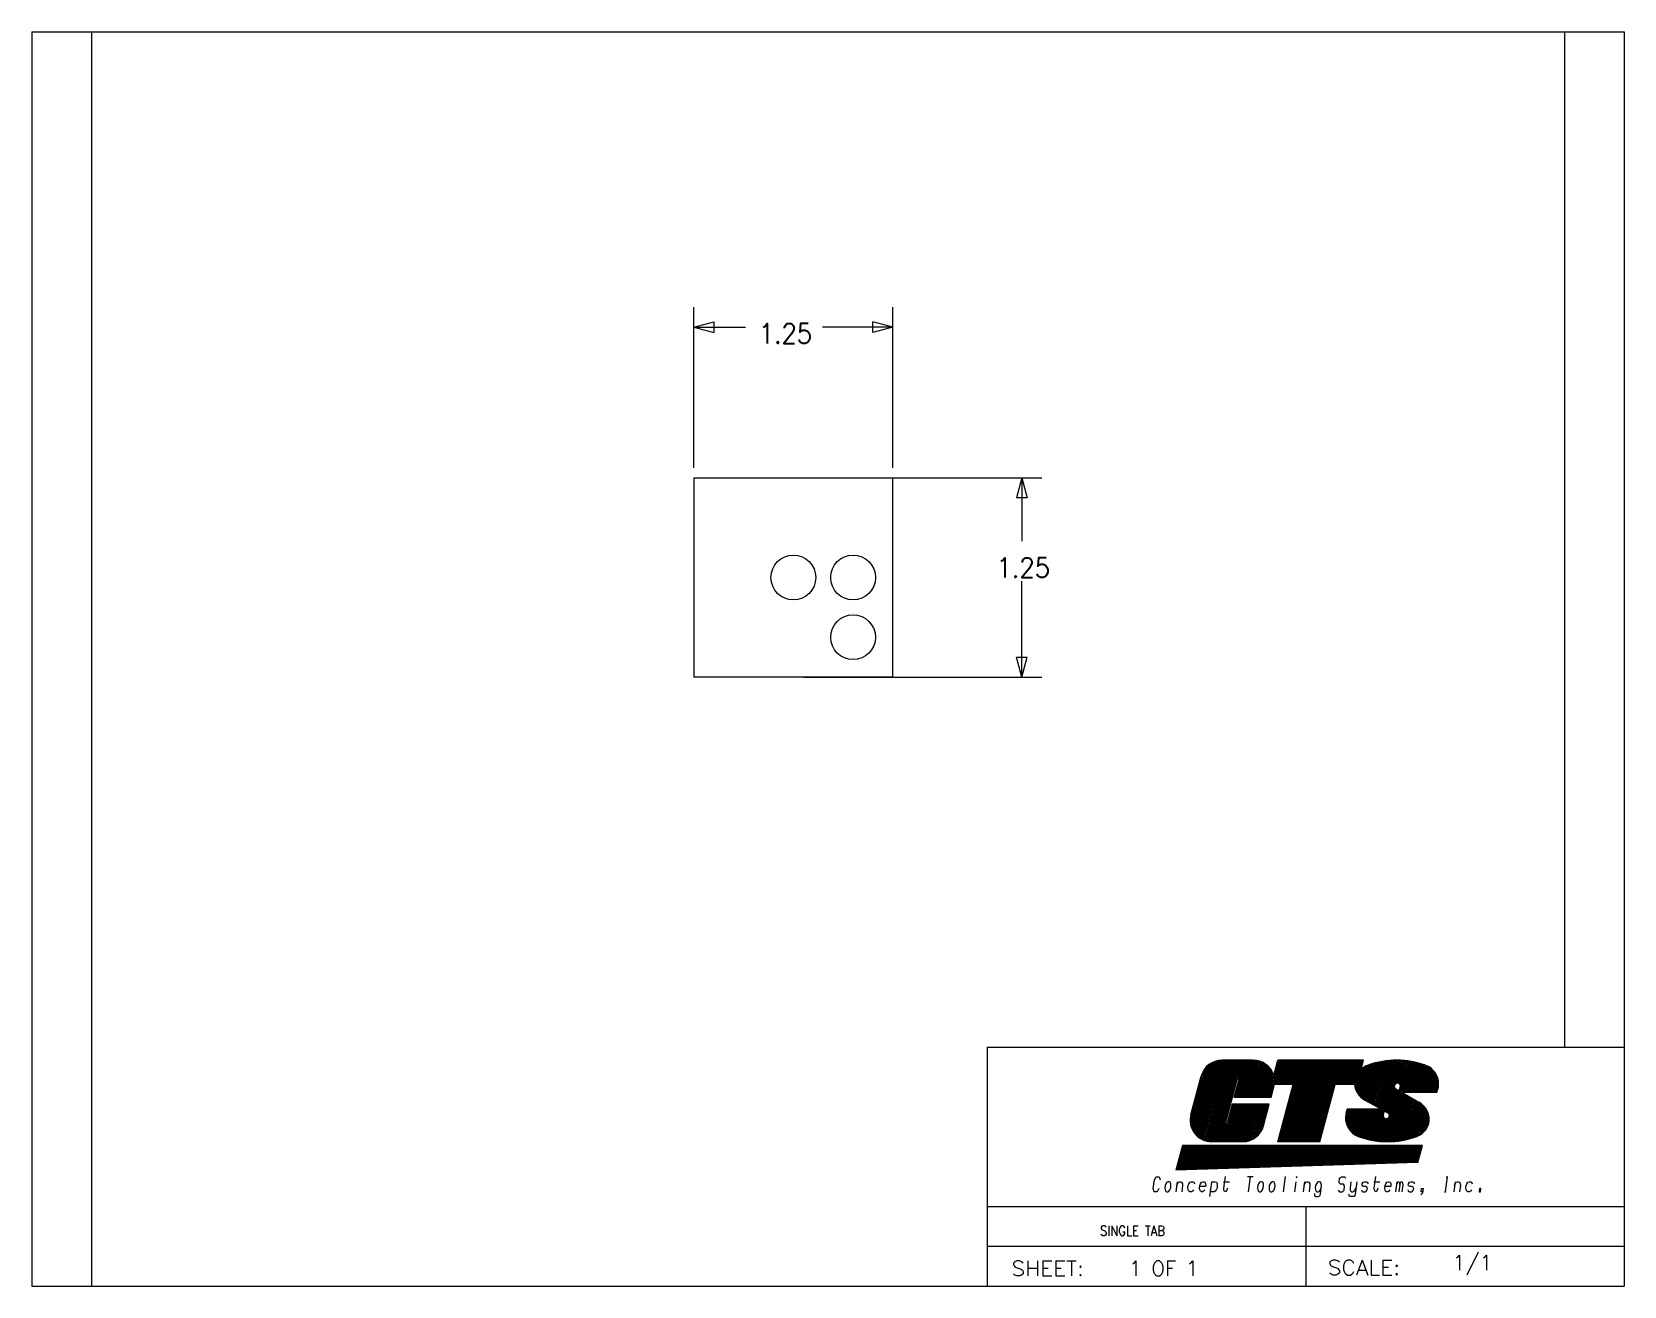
# Model space of a CAD drawing. Header units: inches. Extents: x 0.5 to 10.5, y 0.25 to 8.12.
import ezdxf

# ---------------------------------------------------------------- set-up
doc = ezdxf.new("R2010")
doc.units = ezdxf.units.IN
doc.header["$MEASUREMENT"] = 0
doc.layers.add('1', color=7, linetype='Continuous')
doc.styles.add('blockfont', font='simplex.shx')
doc.styles.add('kanji', font='simplex.shx', dxfattribs={"bigfont": 'bigfont'})
doc.dimstyles.get("Standard").update_dxf_attribs({"dimtxt": 0.18, "dimasz": 0.18, "dimexe": 0.18, "dimexo": 0.0625, "dimgap": 0.09, "dimtad": 0, "dimtih": 1, "dimtoh": 1, "dimdec": 4, "dimzin": 0, "dimdsep": 46, "dimtxsty": 'Standard', "dimcen": 0.09, "dimadec": 0, "dimazin": 0, "dimtfac": 1, "dimtdec": 4, "dimtofl": 0, "dimtmove": 0, "dimatfit": 3, "dimfxl": 0, "dimtolj": 1, "dimtzin": 0, "dimarcsym": 0})

# ---------------------------------------------------------------- blocks, each defined once
blk = doc.blocks.new('_D0')
at = {"layer": '1', "color": 7}
for p, q in [((5.3461, 5.3242), (6.8428, 5.3242)), ((6.7178, 5.3242), (6.6843, 5.1992)), ((6.7178, 5.3242), (6.7178, 4.9266)), ((6.7178, 5.3242), (6.7512, 5.1992)), ((6.7512, 5.1992), (6.6843, 5.1992)), ((6.7178, 4.0742), (6.7178, 4.6766)), ((6.7178, 4.0742), (6.6843, 4.1992)), ((6.6843, 4.1992), (6.7512, 4.1992)), ((6.7178, 4.0742), (6.7512, 4.1992)), ((5.3451, 4.0742), (6.8428, 4.0742))]:
    blk.add_line(p, q, dxfattribs=at)
at = {"layer": '1', "color": 7, "insert": (6.5585, 4.6987), "char_height": 0.125, "attachment_point": 7, "line_spacing_factor": 0.903614, "style": 'blockfont'}
blk.add_mtext('\\W00.896;\\fsimplex.shx;1.25', dxfattribs=at)
blk = doc.blocks.new('_D1')
at = {"layer": '1', "color": 7}
for p, q in [((4.6576, 5.3867), (4.6576, 6.3966)), ((4.6576, 6.2716), (4.7826, 6.3051)), ((4.7826, 6.3051), (4.7826, 6.2381)), ((5.9076, 6.2716), (5.7826, 6.3051)), ((5.7826, 6.2381), (5.7826, 6.3051)), ((5.9076, 5.3867), (5.9076, 6.3966)), ((4.6576, 6.2716), (4.9814, 6.2716)), ((4.6576, 6.2716), (4.7826, 6.2381)), ((5.9076, 6.2716), (5.4655, 6.2716)), ((5.9076, 6.2716), (5.7826, 6.2381))]:
    blk.add_line(p, q, dxfattribs=at)
at = {"layer": '1', "color": 7, "insert": (5.0642, 6.1687), "char_height": 0.125, "attachment_point": 7, "line_spacing_factor": 0.903614, "style": 'blockfont'}
blk.add_mtext('\\W00.896;\\fsimplex.shx;1.25', dxfattribs=at)

msp = doc.modelspace()

# ---------------------------------------------------------------- linework, layer by layer
at = {"layer": '1', "color": 7}
for p, q in [((0.5, 8.125), (10.5, 8.125)), ((0.5, 8.125), (0.5, 0.25)), ((0.875, 8.125), (0.875, 0.25)), ((10.125, 8.125), (10.125, 1.75)), ((10.5, 8.125), (10.5, 0.25)), ((6.5, 1.75), (10.5, 1.75)), ((6.5, 1.75), (6.5, 0.25)), ((8.1699, 1.6688), (7.974, 1.6688)), ((8.1699, 1.6638), (7.974, 1.6638)), ((8.1699, 1.6588), (7.974, 1.6588)), ((8.2973, 1.5262), (8.3328, 1.6588)), ((8.2993, 1.5724), (8.3251, 1.6688)), ((8.2995, 1.554), (8.329, 1.6638)), ((8.8629, 1.6688), (8.3251, 1.6688)), ((8.8564, 1.6638), (8.329, 1.6638)), ((8.8498, 1.6588), (8.3328, 1.6588)), ((8.8203, 1.5485), (8.8498, 1.6588)), ((8.8376, 1.594), (8.8564, 1.6638)), ((8.8477, 1.6121), (8.8629, 1.6688)), ((7.7787, 1.3266), (7.8436, 1.5688)), ((7.7836, 1.3253), (7.8485, 1.5675)), ((7.7884, 1.324), (7.8533, 1.5662)), ((8.0604, 1.5536), (7.987, 1.2798)), ((8.0652, 1.5523), (7.9918, 1.2785)), ((8.07, 1.551), (7.9967, 1.2772)), ((8.0799, 1.5483), (8.0492, 1.434)), ((8.0847, 1.547), (8.0558, 1.439)), ((8.0895, 1.5457), (8.0623, 1.444)), ((8.2752, 1.444), (8.2907, 1.5015)), ((8.2791, 1.439), (8.2955, 1.5002)), ((8.2945, 1.5709), (8.2995, 1.554)), ((8.4345, 1.5262), (8.2973, 1.5262)), ((8.2988, 1.5168), (8.2994, 1.5212)), ((8.4279, 1.5212), (8.2994, 1.5212)), ((8.4214, 1.5162), (8.3038, 1.5162)), ((8.3251, 1.1567), (8.4214, 1.5162)), ((8.3316, 1.1617), (8.4279, 1.5212)), ((8.3381, 1.1667), (8.4345, 1.5262)), ((8.5808, 1.1667), (8.6771, 1.5262)), ((8.5846, 1.1617), (8.6809, 1.5212)), ((8.5884, 1.1567), (8.6848, 1.5162)), ((8.8143, 1.5262), (8.6771, 1.5262)), ((8.8111, 1.5212), (8.6809, 1.5212)), ((8.8066, 1.5162), (8.6848, 1.5162)), ((8.8116, 1.5167), (8.8111, 1.5212)), ((8.8143, 1.5262), (8.816, 1.5326)), ((8.816, 1.5326), (8.8203, 1.5485)), ((9.3167, 1.4752), (9.324, 1.5027)), ((9.3205, 1.4702), (9.329, 1.5018)), ((9.3243, 1.4652), (9.3339, 1.5008)), ((9.329, 1.5021), (9.329, 1.5018)), ((9.3339, 1.5014), (9.3339, 1.5008)), ((8.2829, 1.434), (8.0492, 1.434)), ((8.2791, 1.439), (8.0558, 1.439)), ((8.2752, 1.444), (8.0623, 1.444)), ((8.2829, 1.434), (8.3003, 1.4989)), ((8.8717, 1.4174), (8.9754, 1.3602)), ((8.8741, 1.4218), (8.9948, 1.3552)), ((8.8765, 1.4262), (9.0209, 1.3466)), ((9.0609, 1.4791), (9.2058, 1.397)), ((9.0633, 1.4834), (9.0894, 1.4687)), ((9.0658, 1.4878), (9.0875, 1.4755)), ((9.0866, 1.4702), (9.2083, 1.4013)), ((9.0875, 1.4755), (9.0939, 1.4995)), ((9.0913, 1.4702), (9.0988, 1.4983)), ((9.3205, 1.4702), (9.0913, 1.4702)), ((9.0978, 1.4752), (9.1036, 1.497)), ((9.3167, 1.4752), (9.0978, 1.4752)), ((9.3243, 1.4652), (9.1055, 1.4652)), ((9.1055, 1.4652), (9.2107, 1.4057)), ((8.0378, 1.3915), (8.0065, 1.2745)), ((8.0417, 1.3865), (8.0113, 1.2732)), ((8.0455, 1.3815), (8.0162, 1.2719)), ((8.2715, 1.3915), (8.0378, 1.3915)), ((8.265, 1.3865), (8.0417, 1.3865)), ((8.2585, 1.3815), (8.0455, 1.3815)), ((8.2258, 1.2593), (8.2585, 1.3815)), ((8.2306, 1.258), (8.265, 1.3865)), ((8.2354, 1.2567), (8.2715, 1.3915)), ((8.7541, 1.3402), (8.7595, 1.3602)), ((8.7589, 1.3389), (8.7633, 1.3552)), ((8.9754, 1.3602), (8.7595, 1.3602)), ((8.9907, 1.3552), (8.7633, 1.3552)), ((8.7638, 1.3376), (8.7672, 1.3502)), ((8.9842, 1.3502), (8.7672, 1.3502)), ((8.9784, 1.3285), (8.9842, 1.3502)), ((8.9832, 1.3272), (8.9907, 1.3552)), ((8.9881, 1.3259), (8.9944, 1.3497)), ((8.9925, 1.3565), (9.0184, 1.3422)), ((8.9944, 1.3497), (9.016, 1.3378)), ((9.2675, 1.2693), (9.2676, 1.2696)), ((9.2676, 1.2698), (9.2676, 1.2696)), ((9.2722, 1.2677), (9.2724, 1.2683)), ((9.2725, 1.2688), (9.2724, 1.2683)), ((7.727, 1.1337), (7.6852, 0.9775)), ((7.7309, 1.1287), (7.6918, 0.9827)), ((7.7347, 1.1237), (7.6983, 0.9879)), ((9.2337, 1.1337), (7.727, 1.1337)), ((9.2272, 1.1287), (7.7309, 1.1287)), ((9.2206, 1.1237), (7.7347, 1.1237)), ((8.105, 1.1667), (7.9091, 1.1667)), ((8.105, 1.1617), (7.9091, 1.1617)), ((8.105, 1.1567), (7.9091, 1.1567)), ((8.5884, 1.1567), (8.3251, 1.1567)), ((8.5846, 1.1617), (8.3316, 1.1617)), ((8.5808, 1.1667), (8.3381, 1.1667)), ((9.1971, 1.0359), (9.2206, 1.1237)), ((9.201, 1.031), (9.2272, 1.1287)), ((9.2049, 1.0262), (9.2337, 1.1337)), ((9.2049, 1.0262), (7.6852, 0.9775)), ((9.201, 1.031), (7.6918, 0.9827)), ((9.1971, 1.0359), (7.6983, 0.9879)), ((7.542, 0.8621), (7.5495, 0.9179)), ((7.5495, 0.9179), (7.561, 0.9369)), ((7.561, 0.9369), (7.5799, 0.9369)), ((7.5799, 0.9369), (7.5864, 0.9179)), ((7.6282, 0.9019), (7.6217, 0.893)), ((7.6357, 0.9049), (7.6282, 0.9019)), ((7.6417, 0.9049), (7.6357, 0.9049)), ((7.6481, 0.9019), (7.6417, 0.9049)), ((7.6526, 0.893), (7.6481, 0.9019)), ((7.6929, 0.9049), (7.6849, 0.8431)), ((7.6944, 0.893), (7.7009, 0.9019)), ((7.7009, 0.9019), (7.7084, 0.9049)), ((7.7084, 0.9049), (7.7144, 0.9049)), ((7.7144, 0.9049), (7.7209, 0.9019)), ((7.7209, 0.9019), (7.7253, 0.893)), ((7.7671, 0.893), (7.7736, 0.9019)), ((7.7736, 0.9019), (7.7811, 0.9049)), ((7.7811, 0.9049), (7.7906, 0.9049)), ((7.7906, 0.9049), (7.7971, 0.9019)), ((7.7971, 0.9019), (7.8015, 0.893)), ((7.8398, 0.893), (7.8463, 0.9019)), ((7.8463, 0.9019), (7.8538, 0.9049)), ((7.8538, 0.9049), (7.8598, 0.9049)), ((7.8598, 0.9049), (7.8663, 0.9019)), ((7.8663, 0.9019), (7.8708, 0.893)), ((7.8986, 0.8132), (7.911, 0.9049)), ((7.911, 0.9049), (7.9325, 0.9049)), ((7.9325, 0.9049), (7.939, 0.9019)), ((7.939, 0.9019), (7.9435, 0.893)), ((7.9838, 0.9049), (8.0207, 0.9049)), ((7.9857, 0.866), (7.9957, 0.9379)), ((8.1706, 0.9369), (8.1337, 0.9369)), ((8.1521, 0.9369), (8.1396, 0.8431)), ((8.2099, 0.9019), (8.2034, 0.893)), ((8.2173, 0.9049), (8.2099, 0.9019)), ((8.2233, 0.9049), (8.2173, 0.9049)), ((8.2298, 0.9019), (8.2233, 0.9049)), ((8.2343, 0.893), (8.2298, 0.9019)), ((8.2826, 0.9019), (8.2761, 0.893)), ((8.29, 0.9049), (8.2826, 0.9019)), ((8.296, 0.9049), (8.29, 0.9049)), ((8.3025, 0.9019), (8.296, 0.9049)), ((8.307, 0.893), (8.3025, 0.9019)), ((8.3702, 0.9379), (8.3578, 0.8431)), ((8.4389, 0.9049), (8.4305, 0.8431)), ((8.4429, 0.9379), (8.4414, 0.9349)), ((8.4414, 0.9349), (8.4419, 0.9309)), ((8.4419, 0.9309), (8.4434, 0.9349)), ((8.4434, 0.9349), (8.4429, 0.9379)), ((8.4927, 0.9049), (8.4847, 0.8431)), ((8.4942, 0.893), (8.5007, 0.9019)), ((8.5007, 0.9019), (8.5082, 0.9049)), ((8.5082, 0.9049), (8.5141, 0.9049)), ((8.5141, 0.9049), (8.5206, 0.9019)), ((8.5206, 0.9019), (8.5251, 0.893)), ((8.5734, 0.9019), (8.5669, 0.893)), ((8.5809, 0.9049), (8.5734, 0.9019)), ((8.5868, 0.9049), (8.5809, 0.9049)), ((8.5933, 0.9019), (8.5868, 0.9049)), ((8.5978, 0.893), (8.5933, 0.9019)), ((8.7098, 0.899), (8.7133, 0.9279)), ((8.7133, 0.9279), (8.7243, 0.9369)), ((8.7243, 0.9369), (8.7432, 0.9369)), ((8.7432, 0.9369), (8.7512, 0.9279)), ((8.7835, 0.9049), (8.7785, 0.868)), ((8.8204, 0.9049), (8.8099, 0.8271)), ((8.8547, 0.893), (8.8612, 0.9019)), ((8.8612, 0.9019), (8.8687, 0.9049)), ((8.8687, 0.9049), (8.8807, 0.9049)), ((8.8807, 0.9049), (8.8871, 0.9019)), ((8.8871, 0.9019), (8.8916, 0.893)), ((8.9289, 0.9049), (8.9658, 0.9049)), ((8.9309, 0.866), (8.9409, 0.9379)), ((9.0031, 0.893), (9.0096, 0.9019)), ((9.0096, 0.9019), (9.0171, 0.9049)), ((9.0171, 0.9049), (9.0231, 0.9049)), ((9.0231, 0.9049), (9.0296, 0.9019)), ((9.0296, 0.9019), (9.0341, 0.893)), ((9.0664, 0.8431), (9.0743, 0.9049)), ((9.0748, 0.897), (9.0808, 0.9039)), ((9.0808, 0.9039), (9.0858, 0.9039)), ((9.0858, 0.9039), (9.0898, 0.897)), ((9.0933, 0.897), (9.0993, 0.9039)), ((9.0993, 0.9039), (9.1053, 0.9039)), ((9.1053, 0.9039), (9.1088, 0.897)), ((9.1456, 0.893), (9.152, 0.9019)), ((9.152, 0.9019), (9.1595, 0.9049)), ((9.1595, 0.9049), (9.1715, 0.9049)), ((9.1715, 0.9049), (9.178, 0.9019)), ((9.178, 0.9019), (9.1825, 0.893)), ((9.3876, 0.9369), (9.3756, 0.8431)), ((9.3831, 0.9369), (9.3926, 0.9369)), ((9.4379, 0.9049), (9.4299, 0.8431)), ((9.4394, 0.893), (9.4459, 0.9019)), ((9.4459, 0.9019), (9.4533, 0.9049)), ((9.4533, 0.9049), (9.4593, 0.9049)), ((9.4593, 0.9049), (9.4658, 0.9019)), ((9.4658, 0.9019), (9.4703, 0.893)), ((9.5121, 0.893), (9.5186, 0.9019)), ((9.5186, 0.9019), (9.526, 0.9049)), ((9.526, 0.9049), (9.5355, 0.9049)), ((9.5355, 0.9049), (9.542, 0.9019)), ((9.542, 0.9019), (9.5465, 0.893)), ((7.5485, 0.8431), (7.542, 0.8621)), ((7.567, 0.8431), (7.5485, 0.8431)), ((7.5784, 0.8621), (7.567, 0.8431)), ((7.6172, 0.881), (7.6152, 0.868)), ((7.6152, 0.868), (7.6167, 0.8551)), ((7.6167, 0.8551), (7.6207, 0.8461)), ((7.6217, 0.893), (7.6172, 0.881)), ((7.6207, 0.8461), (7.6272, 0.8431)), ((7.6272, 0.8431), (7.6337, 0.8431)), ((7.6337, 0.8431), (7.6407, 0.8461)), ((7.6407, 0.8461), (7.6476, 0.8551)), ((7.6476, 0.8551), (7.6521, 0.868)), ((7.6521, 0.868), (7.6541, 0.881)), ((7.6541, 0.881), (7.6526, 0.893)), ((7.6899, 0.881), (7.6944, 0.893)), ((7.7268, 0.881), (7.7214, 0.8431)), ((7.7253, 0.893), (7.7268, 0.881)), ((7.7606, 0.868), (7.7626, 0.881)), ((7.7621, 0.8551), (7.7606, 0.868)), ((7.7661, 0.8461), (7.7621, 0.8551)), ((7.7626, 0.881), (7.7671, 0.893)), ((7.7726, 0.8431), (7.7661, 0.8461)), ((7.7826, 0.8431), (7.7726, 0.8431)), ((7.7896, 0.8461), (7.7826, 0.8431)), ((7.7961, 0.8551), (7.7896, 0.8461)), ((7.8334, 0.868), (7.8353, 0.881)), ((7.8349, 0.8551), (7.8334, 0.868)), ((7.8713, 0.875), (7.8344, 0.875)), ((7.8388, 0.8461), (7.8349, 0.8551)), ((7.8353, 0.881), (7.8398, 0.893)), ((7.8453, 0.8431), (7.8388, 0.8461)), ((7.8518, 0.8431), (7.8453, 0.8431)), ((7.8588, 0.8461), (7.8518, 0.8431)), ((7.8658, 0.8551), (7.8588, 0.8461)), ((7.8708, 0.893), (7.8723, 0.881)), ((7.8723, 0.881), (7.8713, 0.875)), ((7.9245, 0.8431), (7.9031, 0.8431)), ((7.9315, 0.8461), (7.9245, 0.8431)), ((7.9385, 0.8551), (7.9315, 0.8461)), ((7.943, 0.868), (7.9385, 0.8551)), ((7.945, 0.881), (7.943, 0.868)), ((7.9435, 0.893), (7.945, 0.881)), ((7.9862, 0.8521), (7.9857, 0.866)), ((7.9907, 0.8441), (7.9862, 0.8521)), ((7.9977, 0.8441), (7.9907, 0.8441)), ((8.0042, 0.8521), (7.9977, 0.8441)), ((8.0087, 0.866), (8.0042, 0.8521)), ((8.1989, 0.881), (8.1969, 0.868)), ((8.1969, 0.868), (8.1984, 0.8551)), ((8.1984, 0.8551), (8.2024, 0.8461)), ((8.2034, 0.893), (8.1989, 0.881)), ((8.2024, 0.8461), (8.2089, 0.8431)), ((8.2089, 0.8431), (8.2153, 0.8431)), ((8.2153, 0.8431), (8.2223, 0.8461)), ((8.2223, 0.8461), (8.2293, 0.8551)), ((8.2293, 0.8551), (8.2338, 0.868)), ((8.2338, 0.868), (8.2358, 0.881)), ((8.2358, 0.881), (8.2343, 0.893)), ((8.2716, 0.881), (8.2696, 0.868)), ((8.2696, 0.868), (8.2711, 0.8551)), ((8.2711, 0.8551), (8.2751, 0.8461)), ((8.2761, 0.893), (8.2716, 0.881)), ((8.2751, 0.8461), (8.2816, 0.8431)), ((8.2816, 0.8431), (8.288, 0.8431)), ((8.288, 0.8431), (8.295, 0.8461)), ((8.295, 0.8461), (8.302, 0.8551)), ((8.302, 0.8551), (8.3065, 0.868)), ((8.3065, 0.868), (8.3085, 0.881)), ((8.3085, 0.881), (8.307, 0.893)), ((8.4897, 0.881), (8.4942, 0.893)), ((8.5266, 0.881), (8.5211, 0.8431)), ((8.5251, 0.893), (8.5266, 0.881)), ((8.5559, 0.8321), (8.5554, 0.8222)), ((8.5554, 0.8222), (8.5584, 0.8142)), ((8.5584, 0.8142), (8.5614, 0.8132)), ((8.5624, 0.881), (8.5604, 0.868)), ((8.5604, 0.868), (8.5619, 0.8551)), ((8.5614, 0.8132), (8.5814, 0.8132)), ((8.5619, 0.8551), (8.5659, 0.8461)), ((8.5669, 0.893), (8.5624, 0.881)), ((8.5659, 0.8461), (8.5724, 0.8431)), ((8.5724, 0.8431), (8.5789, 0.8431)), ((8.5789, 0.8431), (8.5858, 0.8461)), ((8.5814, 0.8132), (8.5853, 0.8142)), ((8.5853, 0.8142), (8.5903, 0.8222)), ((8.5858, 0.8461), (8.5928, 0.8551)), ((8.5903, 0.8222), (8.5923, 0.8291)), ((8.5923, 0.8291), (8.5993, 0.881)), ((8.5928, 0.8551), (8.5973, 0.868)), ((8.5993, 0.881), (8.5978, 0.893)), ((8.7033, 0.8521), (8.7113, 0.8431)), ((8.7183, 0.89), (8.7098, 0.899)), ((8.7113, 0.8431), (8.7308, 0.8431)), ((8.7367, 0.89), (8.7183, 0.89)), ((8.7308, 0.8431), (8.7412, 0.8531)), ((8.7447, 0.88), (8.7367, 0.89)), ((8.7412, 0.8531), (8.7447, 0.88)), ((8.773, 0.8192), (8.773, 0.8271)), ((8.775, 0.8132), (8.773, 0.8192)), ((8.777, 0.8132), (8.775, 0.8132)), ((8.802, 0.8132), (8.777, 0.8132)), ((8.7785, 0.868), (8.78, 0.8551)), ((8.78, 0.8551), (8.784, 0.8461)), ((8.784, 0.8461), (8.7905, 0.8431)), ((8.7905, 0.8431), (8.797, 0.8431)), ((8.797, 0.8431), (8.804, 0.8461)), ((8.8045, 0.8132), (8.802, 0.8132)), ((8.804, 0.8461), (8.8109, 0.8551)), ((8.808, 0.8192), (8.8045, 0.8132)), ((8.8099, 0.8271), (8.808, 0.8192)), ((8.8109, 0.8551), (8.8154, 0.868)), ((8.8497, 0.8551), (8.8537, 0.8461)), ((8.8537, 0.885), (8.8547, 0.893)), ((8.8582, 0.877), (8.8537, 0.885)), ((8.8537, 0.8461), (8.8602, 0.8431)), ((8.8647, 0.875), (8.8582, 0.877)), ((8.8602, 0.8431), (8.8727, 0.8431)), ((8.8767, 0.875), (8.8647, 0.875)), ((8.8727, 0.8431), (8.8797, 0.8461)), ((8.8832, 0.871), (8.8767, 0.875)), ((8.8797, 0.8461), (8.8866, 0.8551)), ((8.8876, 0.8631), (8.8832, 0.871)), ((8.8866, 0.8551), (8.8876, 0.8631)), ((8.9314, 0.8521), (8.9309, 0.866)), ((8.9359, 0.8441), (8.9314, 0.8521)), ((8.9429, 0.8441), (8.9359, 0.8441)), ((8.9494, 0.8521), (8.9429, 0.8441)), ((8.9539, 0.866), (8.9494, 0.8521)), ((8.9967, 0.868), (8.9986, 0.881)), ((8.9981, 0.8551), (8.9967, 0.868)), ((9.0346, 0.875), (8.9976, 0.875)), ((9.0021, 0.8461), (8.9981, 0.8551)), ((8.9986, 0.881), (9.0031, 0.893)), ((9.0086, 0.8431), (9.0021, 0.8461)), ((9.0151, 0.8431), (9.0086, 0.8431)), ((9.0221, 0.8461), (9.0151, 0.8431)), ((9.0291, 0.8551), (9.0221, 0.8461)), ((9.0341, 0.893), (9.0355, 0.881)), ((9.0355, 0.881), (9.0346, 0.875)), ((9.0719, 0.886), (9.0748, 0.897)), ((9.0908, 0.886), (9.0848, 0.8431)), ((9.0898, 0.897), (9.0908, 0.886)), ((9.0908, 0.886), (9.0933, 0.897)), ((9.1093, 0.886), (9.1033, 0.8431)), ((9.1088, 0.897), (9.1093, 0.886)), ((9.1406, 0.8551), (9.1446, 0.8461)), ((9.1446, 0.885), (9.1456, 0.893)), ((9.149, 0.877), (9.1446, 0.885)), ((9.1446, 0.8461), (9.151, 0.8431)), ((9.1555, 0.875), (9.149, 0.877)), ((9.151, 0.8431), (9.1635, 0.8431)), ((9.1675, 0.875), (9.1555, 0.875)), ((9.1635, 0.8431), (9.1705, 0.8461)), ((9.174, 0.871), (9.1675, 0.875)), ((9.1705, 0.8461), (9.1775, 0.8551)), ((9.1785, 0.8631), (9.174, 0.871)), ((9.1775, 0.8551), (9.1785, 0.8631)), ((9.2332, 0.8341), (9.2227, 0.8242)), ((9.2252, 0.8431), (9.2277, 0.8621)), ((9.2347, 0.8431), (9.2252, 0.8431)), ((9.2277, 0.8621), (9.2372, 0.8621)), ((9.2372, 0.8621), (9.2332, 0.8341)), ((9.3707, 0.8431), (9.3801, 0.8431)), ((9.4349, 0.881), (9.4394, 0.893)), ((9.4718, 0.881), (9.4663, 0.8431)), ((9.4703, 0.893), (9.4718, 0.881)), ((9.5056, 0.868), (9.5076, 0.881)), ((9.5071, 0.8551), (9.5056, 0.868)), ((9.5111, 0.8461), (9.5071, 0.8551)), ((9.5076, 0.881), (9.5121, 0.893)), ((9.5176, 0.8431), (9.5111, 0.8461)), ((9.5275, 0.8431), (9.5176, 0.8431)), ((9.5345, 0.8461), (9.5275, 0.8431)), ((9.541, 0.8551), (9.5345, 0.8461)), ((9.5913, 0.8621), (9.5888, 0.8431)), ((9.5888, 0.8431), (9.5982, 0.8431)), ((9.6007, 0.8621), (9.5913, 0.8621)), ((9.5982, 0.8431), (9.6007, 0.8621)), ((6.5, 0.75), (10.5, 0.75)), ((8.5, 0.75), (8.5, 0.25)), ((6.5, 0.5), (10.5, 0.5)), ((0.5, 0.25), (10.5, 0.25))]:
    msp.add_line(p, q, dxfattribs=at)
at = {"layer": '1', "color": 252}
for p, q in [((4.6576, 5.3242), (5.9076, 5.3242)), ((4.6576, 5.3242), (4.6576, 4.0742)), ((5.9076, 4.0742), (5.9076, 5.3242)), ((5.9076, 4.0742), (4.6576, 4.0742))]:
    msp.add_line(p, q, dxfattribs=at)
at = {"layer": '1', "color": 98}
for p, q in [((7.7845, 1.2816), (7.8711, 1.6048)), ((7.7873, 1.2638), (7.8824, 1.6189)), ((7.7911, 1.2503), (7.8925, 1.6286)), ((7.7957, 1.2392), (7.902, 1.636)), ((7.8006, 1.2296), (7.911, 1.6418)), ((7.8058, 1.2212), (7.9198, 1.6465)), ((7.8114, 1.2138), (7.9283, 1.6502)), ((7.8171, 1.2071), (7.9366, 1.6531)), ((7.823, 1.2011), (7.9447, 1.6553)), ((7.829, 1.1957), (7.9526, 1.657)), ((7.8352, 1.1909), (7.9606, 1.6588)), ((7.8415, 1.1865), (7.9681, 1.6587)), ((7.848, 1.1826), (7.9756, 1.6588)), ((7.8546, 1.1792), (7.9831, 1.6588)), ((7.8613, 1.1762), (7.9906, 1.6588)), ((7.8681, 1.1736), (7.9981, 1.6588)), ((7.875, 1.1714), (8.0056, 1.6588)), ((7.882, 1.1696), (8.0131, 1.6588)), ((7.8892, 1.1683), (8.0206, 1.6588)), ((7.8964, 1.1673), (8.0281, 1.6588)), ((7.9037, 1.1667), (8.0356, 1.6588)), ((7.9112, 1.1667), (8.0431, 1.6588)), ((7.9187, 1.1667), (8.0506, 1.6588)), ((7.9262, 1.1667), (8.0581, 1.6588)), ((7.9337, 1.1667), (8.0656, 1.6588)), ((7.9412, 1.1667), (8.0731, 1.6588)), ((7.9487, 1.1667), (8.0806, 1.6588)), ((7.9562, 1.1667), (8.0881, 1.6588)), ((8.068, 1.444), (8.1256, 1.6588)), ((8.0702, 1.564), (8.0956, 1.6588)), ((8.0755, 1.444), (8.1331, 1.6588)), ((8.0778, 1.5645), (8.1031, 1.6588)), ((8.083, 1.444), (8.1406, 1.6588)), ((8.0845, 1.5613), (8.1106, 1.6588)), ((8.0897, 1.5528), (8.1181, 1.6588)), ((8.0905, 1.444), (8.1481, 1.6588)), ((8.098, 1.444), (8.1556, 1.6588)), ((8.1055, 1.444), (8.1631, 1.6588)), ((8.113, 1.444), (8.1706, 1.6588)), ((8.1205, 1.444), (8.178, 1.6586)), ((8.128, 1.444), (8.1853, 1.6579)), ((8.1355, 1.444), (8.1926, 1.6568)), ((8.143, 1.444), (8.1996, 1.6553)), ((8.1505, 1.444), (8.2066, 1.6533)), ((8.158, 1.444), (8.2135, 1.651)), ((8.1655, 1.444), (8.2203, 1.6482)), ((8.173, 1.444), (8.2269, 1.6451)), ((8.1805, 1.444), (8.2335, 1.6415)), ((8.188, 1.444), (8.2399, 1.6374)), ((8.1955, 1.444), (8.2462, 1.6329)), ((8.203, 1.444), (8.2523, 1.6278)), ((8.2105, 1.444), (8.2583, 1.6222)), ((8.218, 1.444), (8.2641, 1.616)), ((8.2255, 1.444), (8.2698, 1.609)), ((8.233, 1.444), (8.2752, 1.6013)), ((8.3034, 1.5262), (8.339, 1.6588)), ((8.3107, 1.5262), (8.3463, 1.6588)), ((8.318, 1.5262), (8.3535, 1.6588)), ((8.3253, 1.5262), (8.3608, 1.6588)), ((8.3326, 1.5262), (8.3681, 1.6588)), ((8.3398, 1.5262), (8.3754, 1.6588)), ((8.3454, 1.1667), (8.4773, 1.6588)), ((8.3471, 1.5262), (8.3827, 1.6588)), ((8.3527, 1.1667), (8.4846, 1.6588)), ((8.3544, 1.5262), (8.3899, 1.6588)), ((8.36, 1.1667), (8.4918, 1.6588)), ((8.3617, 1.5262), (8.3972, 1.6588)), ((8.3672, 1.1667), (8.4991, 1.6588)), ((8.3689, 1.5262), (8.4045, 1.6588)), ((8.3745, 1.1667), (8.5064, 1.6588)), ((8.3762, 1.5262), (8.4118, 1.6588)), ((8.3818, 1.1667), (8.5137, 1.6588)), ((8.3835, 1.5262), (8.4191, 1.6588)), ((8.3891, 1.1667), (8.521, 1.6588)), ((8.3908, 1.5262), (8.4263, 1.6588)), ((8.3964, 1.1667), (8.5282, 1.6588)), ((8.3981, 1.5262), (8.4336, 1.6588)), ((8.4036, 1.1667), (8.5355, 1.6588)), ((8.4053, 1.5262), (8.4409, 1.6588)), ((8.4109, 1.1667), (8.5428, 1.6588)), ((8.4126, 1.5262), (8.4482, 1.6588)), ((8.4182, 1.1667), (8.5501, 1.6588)), ((8.4199, 1.5262), (8.4554, 1.6588)), ((8.4255, 1.1667), (8.5574, 1.6588)), ((8.4272, 1.5262), (8.4627, 1.6588)), ((8.4328, 1.1667), (8.5646, 1.6588)), ((8.4345, 1.5262), (8.47, 1.6588)), ((8.44, 1.1667), (8.5719, 1.6588)), ((8.4473, 1.1667), (8.5792, 1.6588)), ((8.4546, 1.1667), (8.5865, 1.6588)), ((8.4619, 1.1667), (8.5938, 1.6588)), ((8.4692, 1.1667), (8.601, 1.6588)), ((8.4764, 1.1667), (8.6083, 1.6588)), ((8.4837, 1.1667), (8.6156, 1.6588)), ((8.491, 1.1667), (8.6229, 1.6588)), ((8.4983, 1.1667), (8.6302, 1.6588)), ((8.5056, 1.1667), (8.6374, 1.6588)), ((8.5128, 1.1667), (8.6447, 1.6588)), ((8.5201, 1.1667), (8.652, 1.6588)), ((8.5274, 1.1667), (8.6593, 1.6588)), ((8.5347, 1.1667), (8.6665, 1.6588)), ((8.5419, 1.1667), (8.6738, 1.6588)), ((8.5492, 1.1667), (8.6811, 1.6588)), ((8.5565, 1.1667), (8.6884, 1.6588)), ((8.5638, 1.1667), (8.6957, 1.6588)), ((8.5711, 1.1667), (8.7029, 1.6588)), ((8.5783, 1.1667), (8.7102, 1.6588)), ((8.682, 1.5262), (8.7175, 1.6588)), ((8.6892, 1.5262), (8.7248, 1.6588)), ((8.6965, 1.5262), (8.7321, 1.6588)), ((8.7038, 1.5262), (8.7393, 1.6588)), ((8.7111, 1.5262), (8.7466, 1.6588)), ((8.7184, 1.5262), (8.7539, 1.6588)), ((8.7256, 1.5262), (8.7612, 1.6588)), ((8.7329, 1.5262), (8.7685, 1.6588)), ((8.7402, 1.5262), (8.7757, 1.6588)), ((8.7475, 1.5262), (8.783, 1.6588)), ((8.7548, 1.5262), (8.7903, 1.6588)), ((8.762, 1.5262), (8.7976, 1.6588)), ((8.7693, 1.5262), (8.8049, 1.6588)), ((8.7766, 1.5262), (8.8121, 1.6588)), ((8.7839, 1.5262), (8.8194, 1.6588)), ((8.7911, 1.5262), (8.8267, 1.6588)), ((8.7984, 1.5262), (8.834, 1.6588)), ((8.8057, 1.5262), (8.8413, 1.6588)), ((8.813, 1.5262), (8.8485, 1.6588)), ((8.8241, 1.486), (8.8563, 1.6064)), ((8.8286, 1.4758), (8.8656, 1.6137)), ((8.8335, 1.4671), (8.8744, 1.6194)), ((8.8388, 1.4593), (8.8828, 1.6239)), ((8.8442, 1.4525), (8.8911, 1.6275)), ((8.8498, 1.4464), (8.8991, 1.6304)), ((8.8556, 1.4409), (8.9071, 1.633)), ((8.8616, 1.436), (8.9151, 1.6355)), ((8.8677, 1.4316), (8.923, 1.6379)), ((8.8739, 1.4277), (8.9309, 1.6401)), ((8.8803, 1.4241), (8.9387, 1.6422)), ((8.8866, 1.4206), (8.9465, 1.6441)), ((8.893, 1.4171), (8.9543, 1.6459)), ((8.8993, 1.4136), (8.962, 1.6476)), ((8.9056, 1.4101), (8.9697, 1.6492)), ((8.912, 1.4066), (8.9773, 1.6506)), ((8.9183, 1.4031), (8.985, 1.6519)), ((8.9247, 1.3996), (8.9926, 1.6531)), ((8.931, 1.3961), (9.0001, 1.6541)), ((8.9374, 1.3927), (9.0077, 1.6551)), ((8.9437, 1.3892), (9.0152, 1.6559)), ((8.95, 1.3857), (9.0227, 1.6567)), ((8.9564, 1.3822), (9.0301, 1.6573)), ((8.9627, 1.3787), (9.0375, 1.6578)), ((8.9691, 1.3752), (9.0449, 1.6582)), ((8.9754, 1.3717), (9.0523, 1.6585)), ((8.9817, 1.3682), (9.0596, 1.6587)), ((8.9881, 1.3647), (9.0669, 1.6588)), ((8.9944, 1.3612), (9.0742, 1.6588)), ((9.0008, 1.3577), (9.0814, 1.6587)), ((9.0522, 1.5226), (9.0887, 1.6585)), ((9.0616, 1.5304), (9.0959, 1.6582)), ((9.0697, 1.5333), (9.103, 1.6578)), ((9.0771, 1.5338), (9.1102, 1.6574)), ((9.084, 1.5325), (9.1173, 1.6568)), ((9.0905, 1.5296), (9.1244, 1.6561)), ((9.0965, 1.5248), (9.1315, 1.6553)), ((9.1017, 1.5172), (9.1385, 1.6545)), ((9.1036, 1.497), (9.1456, 1.6535)), ((9.1051, 1.4752), (9.1526, 1.6525)), ((9.1123, 1.4752), (9.1595, 1.6513)), ((9.1196, 1.4752), (9.1665, 1.6501)), ((9.1269, 1.4752), (9.1734, 1.6488)), ((9.1342, 1.4752), (9.1803, 1.6474)), ((9.1415, 1.4752), (9.1872, 1.6459)), ((9.1487, 1.4752), (9.194, 1.6443)), ((9.156, 1.4752), (9.2009, 1.6426)), ((9.1633, 1.4752), (9.2077, 1.6408)), ((9.1706, 1.4752), (9.2144, 1.639)), ((9.1779, 1.4752), (9.2212, 1.637)), ((9.1851, 1.4752), (9.2279, 1.635)), ((9.1924, 1.4752), (9.2346, 1.6328)), ((9.1997, 1.4752), (9.2413, 1.6306)), ((9.207, 1.4752), (9.248, 1.6283)), ((9.2143, 1.4752), (9.2546, 1.6257)), ((9.2215, 1.4752), (9.261, 1.6227)), ((9.2288, 1.4752), (9.2674, 1.6192)), ((9.2361, 1.4752), (9.2736, 1.6152)), ((9.2434, 1.4752), (9.2797, 1.6108)), ((9.2507, 1.4752), (9.2857, 1.6059)), ((9.2579, 1.4752), (9.2915, 1.6004)), ((8.2405, 1.444), (8.2803, 1.5925)), ((8.248, 1.444), (8.2851, 1.5824)), ((8.2555, 1.444), (8.2894, 1.5705)), ((8.263, 1.444), (8.293, 1.5557)), ((8.2705, 1.444), (8.2949, 1.5349)), ((8.8169, 1.5137), (8.8353, 1.5821)), ((8.82, 1.4981), (8.8464, 1.5967)), ((9.0071, 1.3542), (9.0463, 1.5004)), ((9.2652, 1.4752), (9.2971, 1.5942)), ((9.2725, 1.4752), (9.3025, 1.5873)), ((9.2798, 1.4752), (9.3077, 1.5796)), ((9.287, 1.4752), (9.3126, 1.5707)), ((9.2943, 1.4752), (9.3172, 1.5605)), ((9.3016, 1.4752), (9.3212, 1.5482)), ((9.3089, 1.4752), (9.3242, 1.5324)), ((9.3162, 1.4752), (9.3244, 1.5061)), ((9.0006, 1.1668), (9.0812, 1.4676)), ((9.0078, 1.1667), (9.0875, 1.464)), ((9.0135, 1.3507), (9.0505, 1.489)), ((9.0151, 1.1667), (9.0938, 1.4604)), ((9.0198, 1.3472), (9.056, 1.4825)), ((9.0224, 1.1667), (9.1001, 1.4568)), ((9.026, 1.343), (9.0622, 1.4783)), ((9.0297, 1.1669), (9.1064, 1.4532)), ((9.0315, 1.3365), (9.0685, 1.4747)), ((9.0357, 1.3251), (9.0748, 1.4711)), ((9.0371, 1.1671), (9.1128, 1.4497)), ((9.0444, 1.1675), (9.1191, 1.4461)), ((9.0519, 1.168), (9.1254, 1.4425)), ((9.0593, 1.1686), (9.1317, 1.4389)), ((9.0668, 1.1693), (9.1381, 1.4353)), ((9.0742, 1.1701), (9.1444, 1.4318)), ((9.0818, 1.171), (9.1507, 1.4282)), ((9.0893, 1.172), (9.157, 1.4246)), ((9.0969, 1.1731), (9.1633, 1.421)), ((9.1045, 1.1744), (9.1697, 1.4174)), ((9.1122, 1.1758), (9.176, 1.4139)), ((9.1199, 1.1773), (9.1823, 1.4103)), ((9.1276, 1.1789), (9.1886, 1.4067)), ((9.1353, 1.1807), (9.1949, 1.4031)), ((7.9937, 1.1667), (8.0513, 1.3815)), ((8.0012, 1.1667), (8.0588, 1.3815)), ((8.0087, 1.1667), (8.0663, 1.3815)), ((8.0162, 1.1667), (8.0738, 1.3815)), ((8.0237, 1.1667), (8.0813, 1.3815)), ((8.0312, 1.1667), (8.0888, 1.3815)), ((8.0387, 1.1667), (8.0963, 1.3815)), ((8.0462, 1.1667), (8.1038, 1.3815)), ((8.0537, 1.1667), (8.1113, 1.3815)), ((8.0612, 1.1667), (8.1188, 1.3815)), ((8.0687, 1.1667), (8.1263, 1.3815)), ((8.0762, 1.1667), (8.1338, 1.3815)), ((8.0837, 1.1667), (8.1413, 1.3815)), ((8.0912, 1.1667), (8.1488, 1.3815)), ((8.0988, 1.1668), (8.1563, 1.3815)), ((8.1062, 1.1667), (8.1638, 1.3815)), ((8.1138, 1.167), (8.1713, 1.3815)), ((8.1215, 1.1677), (8.1788, 1.3815)), ((8.1294, 1.169), (8.1863, 1.3815)), ((8.1374, 1.1709), (8.1938, 1.3815)), ((8.1455, 1.1734), (8.2013, 1.3815)), ((8.1539, 1.1766), (8.2088, 1.3815)), ((8.1625, 1.1806), (8.2163, 1.3815)), ((8.1713, 1.1857), (8.2238, 1.3815)), ((8.1805, 1.192), (8.2313, 1.3815)), ((8.1902, 1.2002), (8.2388, 1.3815)), ((8.2006, 1.2112), (8.2463, 1.3815)), ((8.2127, 1.2282), (8.2538, 1.3815)), ((8.7599, 1.3011), (8.7731, 1.3502)), ((8.7623, 1.2829), (8.7804, 1.3502)), ((8.766, 1.2695), (8.7877, 1.3502)), ((8.7704, 1.2585), (8.795, 1.3502)), ((8.7752, 1.2492), (8.8022, 1.3502)), ((8.7803, 1.2411), (8.8095, 1.3502)), ((8.7856, 1.2339), (8.8168, 1.3502)), ((8.7912, 1.2274), (8.8241, 1.3502)), ((8.7969, 1.2217), (8.8314, 1.3502)), ((8.8028, 1.2165), (8.8386, 1.3502)), ((8.8089, 1.2119), (8.8459, 1.3502)), ((8.815, 1.2078), (8.8532, 1.3502)), ((8.8213, 1.2041), (8.8605, 1.3502)), ((8.8277, 1.2009), (8.8678, 1.3502)), ((8.8343, 1.1981), (8.875, 1.3502)), ((8.8409, 1.1957), (8.8823, 1.3502)), ((8.8476, 1.1935), (8.8896, 1.3502)), ((8.8543, 1.1913), (8.8969, 1.3502)), ((8.861, 1.1892), (8.9042, 1.3502)), ((8.8678, 1.1873), (8.9114, 1.3502)), ((8.8745, 1.1854), (8.9187, 1.3502)), ((8.8813, 1.1836), (8.926, 1.3502)), ((8.8881, 1.1818), (8.9333, 1.3502)), ((8.895, 1.1802), (8.9405, 1.3502)), ((8.9019, 1.1787), (8.9478, 1.3502)), ((8.9087, 1.1772), (8.9551, 1.3502)), ((8.9157, 1.1759), (8.9624, 1.3502)), ((8.9226, 1.1746), (8.9697, 1.3502)), ((8.9296, 1.1734), (8.9769, 1.3502)), ((8.9366, 1.1724), (8.9784, 1.3285)), ((8.9436, 1.1714), (8.9803, 1.3083)), ((8.9506, 1.1705), (8.9855, 1.3007)), ((8.9934, 1.1671), (9.0298, 1.3029)), ((9.1431, 1.1826), (9.2013, 1.3995)), ((9.1509, 1.1846), (9.2076, 1.3959)), ((9.1588, 1.1868), (9.2138, 1.392)), ((9.1667, 1.1891), (9.2199, 1.3876)), ((9.1746, 1.1915), (9.2258, 1.3826)), ((9.1826, 1.1941), (9.2316, 1.3771)), ((9.1906, 1.1969), (9.2373, 1.371)), ((9.1988, 1.2001), (9.2427, 1.3641)), ((9.2072, 1.2042), (9.2479, 1.3563)), ((9.2158, 1.2094), (9.2528, 1.3475)), ((9.2249, 1.216), (9.2574, 1.3373)), ((9.2345, 1.2247), (9.2613, 1.325)), ((9.245, 1.2368), (9.2644, 1.3092)), ((7.9637, 1.1667), (7.9903, 1.2658)), ((7.9712, 1.1667), (7.9967, 1.2616)), ((7.9787, 1.1667), (8.004, 1.2609)), ((7.9862, 1.1667), (8.0128, 1.2657)), ((8.9577, 1.1697), (8.9915, 1.2959)), ((8.9648, 1.169), (8.998, 1.293)), ((8.9719, 1.1683), (9.0049, 1.2917)), ((8.979, 1.1678), (9.0123, 1.2922)), ((8.9862, 1.1674), (9.0204, 1.295)), ((9.2584, 1.2595), (9.2646, 1.2829)), ((7.7422, 1.1237), (7.7058, 0.9879)), ((7.7497, 1.1237), (7.7135, 0.9884)), ((7.7572, 1.1237), (7.721, 0.9887)), ((7.7647, 1.1237), (7.7286, 0.9889)), ((7.7722, 1.1237), (7.7362, 0.9892)), ((7.7797, 1.1237), (7.7437, 0.9894)), ((7.7872, 1.1237), (7.7513, 0.9896)), ((7.7947, 1.1237), (7.7589, 0.9899)), ((7.8022, 1.1237), (7.7664, 0.9901)), ((7.8097, 1.1237), (7.774, 0.9904)), ((7.8172, 1.1237), (7.7816, 0.9906)), ((7.8247, 1.1237), (7.7891, 0.9909)), ((7.8322, 1.1237), (7.7967, 0.9911)), ((7.8397, 1.1237), (7.8042, 0.9913)), ((7.8472, 1.1237), (7.8118, 0.9916)), ((7.8547, 1.1237), (7.8194, 0.9918)), ((7.8622, 1.1237), (7.8269, 0.9921)), ((7.8697, 1.1237), (7.8345, 0.9923)), ((7.8772, 1.1237), (7.8421, 0.9925)), ((7.8847, 1.1237), (7.8496, 0.9928)), ((7.8922, 1.1237), (7.8572, 0.993)), ((7.8997, 1.1237), (7.8648, 0.9933)), ((7.9072, 1.1237), (7.8723, 0.9935)), ((7.9147, 1.1237), (7.8799, 0.9938)), ((7.9222, 1.1237), (7.8875, 0.994)), ((7.9297, 1.1237), (7.895, 0.9942)), ((7.9372, 1.1237), (7.9026, 0.9945)), ((7.9447, 1.1237), (7.9102, 0.9947)), ((7.9522, 1.1237), (7.9177, 0.995)), ((7.9597, 1.1237), (7.9253, 0.9952)), ((7.9672, 1.1237), (7.9329, 0.9955)), ((7.9747, 1.1237), (7.9404, 0.9957)), ((7.9822, 1.1237), (7.948, 0.9959)), ((7.9897, 1.1237), (7.9555, 0.9962)), ((7.9972, 1.1237), (7.9631, 0.9964)), ((8.0047, 1.1237), (7.9707, 0.9967)), ((8.0122, 1.1237), (7.9782, 0.9969)), ((8.0197, 1.1237), (7.9858, 0.9971)), ((8.0272, 1.1237), (7.9934, 0.9974)), ((8.0347, 1.1237), (8.0009, 0.9976)), ((8.0422, 1.1237), (8.0085, 0.9979)), ((8.0497, 1.1237), (8.0161, 0.9981)), ((8.0572, 1.1237), (8.0236, 0.9984)), ((8.0647, 1.1237), (8.0312, 0.9986)), ((8.0722, 1.1237), (8.0388, 0.9988)), ((8.0797, 1.1237), (8.0463, 0.9991)), ((8.0872, 1.1237), (8.0539, 0.9993)), ((8.0947, 1.1237), (8.0615, 0.9996)), ((8.1022, 1.1237), (8.069, 0.9998)), ((8.1097, 1.1237), (8.0766, 1.0001)), ((8.1172, 1.1237), (8.0841, 1.0003)), ((8.1247, 1.1237), (8.0917, 1.0005)), ((8.1322, 1.1237), (8.0993, 1.0008)), ((8.1397, 1.1237), (8.1068, 1.001)), ((8.1472, 1.1237), (8.1144, 1.0013)), ((8.1547, 1.1237), (8.122, 1.0015)), ((8.1622, 1.1237), (8.1295, 1.0017)), ((8.1697, 1.1237), (8.1371, 1.002)), ((8.1772, 1.1237), (8.1447, 1.0022)), ((8.1847, 1.1237), (8.1522, 1.0025)), ((8.1847, 1.1237), (8.1522, 1.0025)), ((8.1922, 1.1237), (8.1598, 1.0027)), ((8.1997, 1.1237), (8.1674, 1.003)), ((8.2072, 1.1237), (8.1749, 1.0032)), ((8.2147, 1.1237), (8.1825, 1.0034)), ((8.2222, 1.1237), (8.1901, 1.0037)), ((8.2297, 1.1237), (8.1976, 1.0039)), ((8.2372, 1.1237), (8.2052, 1.0042)), ((8.2447, 1.1237), (8.2128, 1.0044)), ((8.2522, 1.1237), (8.2203, 1.0047)), ((8.2597, 1.1237), (8.2279, 1.0049)), ((8.2672, 1.1237), (8.2354, 1.0051)), ((8.2747, 1.1237), (8.243, 1.0054)), ((8.2822, 1.1237), (8.2506, 1.0056)), ((8.2897, 1.1237), (8.2581, 1.0059)), ((8.2972, 1.1237), (8.2657, 1.0061)), ((8.3047, 1.1237), (8.2733, 1.0064)), ((8.3122, 1.1237), (8.2808, 1.0066)), ((8.3197, 1.1237), (8.2884, 1.0068)), ((8.3272, 1.1237), (8.296, 1.0071)), ((8.3347, 1.1237), (8.3035, 1.0073)), ((8.3422, 1.1237), (8.3111, 1.0076)), ((8.3497, 1.1237), (8.3187, 1.0078)), ((8.3572, 1.1237), (8.3262, 1.008)), ((8.3647, 1.1237), (8.3338, 1.0083)), ((8.3722, 1.1237), (8.3414, 1.0085)), ((8.3797, 1.1237), (8.3489, 1.0088)), ((8.3872, 1.1237), (8.3565, 1.009)), ((8.3947, 1.1237), (8.3641, 1.0093)), ((8.4022, 1.1237), (8.3716, 1.0095)), ((8.4097, 1.1237), (8.3792, 1.0097)), ((8.4172, 1.1237), (8.3867, 1.01)), ((8.4247, 1.1237), (8.3943, 1.0102)), ((8.4322, 1.1237), (8.4019, 1.0105)), ((8.4397, 1.1237), (8.4094, 1.0107)), ((8.4472, 1.1237), (8.417, 1.011)), ((8.4547, 1.1237), (8.4246, 1.0112)), ((8.4622, 1.1237), (8.4321, 1.0114)), ((8.4697, 1.1237), (8.4397, 1.0117)), ((8.4772, 1.1237), (8.4473, 1.0119)), ((8.4847, 1.1237), (8.4548, 1.0122)), ((8.4922, 1.1237), (8.4624, 1.0124)), ((8.4997, 1.1237), (8.47, 1.0126)), ((8.5072, 1.1237), (8.4775, 1.0129)), ((8.5147, 1.1237), (8.4851, 1.0131)), ((8.5222, 1.1237), (8.4927, 1.0134)), ((8.5297, 1.1237), (8.5002, 1.0136)), ((8.5372, 1.1237), (8.5078, 1.0139)), ((8.5447, 1.1237), (8.5153, 1.0141)), ((8.5522, 1.1237), (8.5229, 1.0143)), ((8.5597, 1.1237), (8.5305, 1.0146)), ((8.5672, 1.1237), (8.538, 1.0148)), ((8.5747, 1.1237), (8.5456, 1.0151)), ((8.5822, 1.1237), (8.5532, 1.0153)), ((8.5897, 1.1237), (8.5607, 1.0156)), ((8.5972, 1.1237), (8.5683, 1.0158)), ((8.6047, 1.1237), (8.5759, 1.016)), ((8.6122, 1.1237), (8.5834, 1.0163)), ((8.6197, 1.1237), (8.591, 1.0165)), ((8.6272, 1.1237), (8.5986, 1.0168)), ((8.6272, 1.1237), (8.5986, 1.0168)), ((8.6347, 1.1237), (8.6061, 1.017)), ((8.6422, 1.1237), (8.6137, 1.0172)), ((8.6497, 1.1237), (8.6213, 1.0175)), ((8.6572, 1.1237), (8.6288, 1.0177)), ((8.6647, 1.1237), (8.6364, 1.018)), ((8.6722, 1.1237), (8.644, 1.0182)), ((8.6797, 1.1237), (8.6515, 1.0185)), ((8.6872, 1.1237), (8.6591, 1.0187)), ((8.6947, 1.1237), (8.6666, 1.0189)), ((8.7022, 1.1237), (8.6742, 1.0192)), ((8.7097, 1.1237), (8.6818, 1.0194)), ((8.7172, 1.1237), (8.6893, 1.0197)), ((8.7247, 1.1237), (8.6969, 1.0199)), ((8.7322, 1.1237), (8.7045, 1.0202)), ((8.7397, 1.1237), (8.712, 1.0204)), ((8.7472, 1.1237), (8.7196, 1.0206)), ((8.7547, 1.1237), (8.7272, 1.0209)), ((8.7622, 1.1237), (8.7347, 1.0211)), ((8.7697, 1.1237), (8.7423, 1.0214)), ((8.7772, 1.1237), (8.7499, 1.0216)), ((8.7847, 1.1237), (8.7574, 1.0218)), ((8.7922, 1.1237), (8.765, 1.0221)), ((8.7997, 1.1237), (8.7726, 1.0223)), ((8.8072, 1.1237), (8.7801, 1.0226)), ((8.8147, 1.1237), (8.7877, 1.0228)), ((8.8222, 1.1237), (8.7952, 1.0231)), ((8.8297, 1.1237), (8.8028, 1.0233)), ((8.8372, 1.1237), (8.8104, 1.0235)), ((8.8447, 1.1237), (8.8179, 1.0238)), ((8.8522, 1.1237), (8.8255, 1.024)), ((8.8597, 1.1237), (8.8331, 1.0243)), ((8.8672, 1.1237), (8.8406, 1.0245)), ((8.8747, 1.1237), (8.8482, 1.0248)), ((8.8822, 1.1237), (8.8558, 1.025)), ((8.8897, 1.1237), (8.8633, 1.0252)), ((8.8972, 1.1237), (8.8709, 1.0255)), ((8.9047, 1.1237), (8.8785, 1.0257)), ((8.9122, 1.1237), (8.886, 1.026)), ((8.9197, 1.1237), (8.8936, 1.0262)), ((8.9272, 1.1237), (8.9012, 1.0264)), ((8.9347, 1.1237), (8.9087, 1.0267)), ((8.9422, 1.1237), (8.9163, 1.0269)), ((8.9497, 1.1237), (8.9239, 1.0272)), ((8.9572, 1.1237), (8.9314, 1.0274)), ((8.9647, 1.1237), (8.939, 1.0277)), ((8.9722, 1.1237), (8.9465, 1.0279)), ((8.9797, 1.1237), (8.9541, 1.0281)), ((8.9872, 1.1237), (8.9617, 1.0284)), ((8.9947, 1.1237), (8.9692, 1.0286)), ((9.0022, 1.1237), (8.9768, 1.0289)), ((9.0097, 1.1237), (8.9844, 1.0291)), ((9.0172, 1.1237), (8.9919, 1.0294)), ((9.0247, 1.1237), (8.9995, 1.0296)), ((9.0322, 1.1237), (9.0071, 1.0298)), ((9.0397, 1.1237), (9.0146, 1.0301)), ((9.0472, 1.1237), (9.0222, 1.0303)), ((9.0547, 1.1237), (9.0298, 1.0306)), ((9.0622, 1.1237), (9.0373, 1.0308)), ((9.0697, 1.1237), (9.0449, 1.031)), ((9.0697, 1.1237), (9.0449, 1.031)), ((9.0772, 1.1237), (9.0525, 1.0313)), ((9.0847, 1.1237), (9.06, 1.0315)), ((9.0922, 1.1237), (9.0676, 1.0318)), ((9.0997, 1.1237), (9.0751, 1.032)), ((9.1072, 1.1237), (9.0827, 1.0323)), ((9.1147, 1.1237), (9.0903, 1.0325)), ((9.1222, 1.1237), (9.0978, 1.0327)), ((9.1297, 1.1237), (9.1054, 1.033)), ((9.1372, 1.1237), (9.113, 1.0332)), ((9.1447, 1.1237), (9.1205, 1.0335)), ((9.1522, 1.1237), (9.1281, 1.0337)), ((9.1597, 1.1237), (9.1357, 1.034)), ((9.1672, 1.1237), (9.1432, 1.0342)), ((9.1747, 1.1237), (9.1508, 1.0344)), ((9.1822, 1.1237), (9.1584, 1.0347)), ((9.1897, 1.1237), (9.1659, 1.0349)), ((9.1972, 1.1237), (9.1735, 1.0352)), ((9.2047, 1.1237), (9.1811, 1.0354)), ((9.2122, 1.1237), (9.1886, 1.0356)), ((9.2197, 1.1237), (9.1962, 1.0359))]:
    msp.add_line(p, q, dxfattribs=at)
at = {"layer": '1', "color": 252}
for centre in [(5.2826, 4.6992), (5.6576, 4.6992), (5.6576, 4.3242)]:
    msp.add_circle(centre, 0.1406, dxfattribs=at)
at = {"layer": '1', "color": 7}
for centre, radius, start, end in [((7.974, 1.5338), 0.135, 90, 165), ((7.974, 1.5338), 0.13, 90, 165), ((7.974, 1.5338), 0.125, 90, 165), ((8.1699, 1.5338), 0.135, 16.58634, 90), ((8.1699, 1.5338), 0.13, 16.58634, 90), ((8.1699, 1.5338), 0.125, 345, 450), ((8.9335, 1.5182), 0.1172, 109.1674, 165), ((9.0706, 1.1284), 0.5404, 70.27399, 109.32966), ((9.0706, 1.1284), 0.5354, 70.27399, 109.32966), ((9.0706, 1.1284), 0.5304, 70.27399, 109.32965), ((9.2079, 1.5182), 0.1172, 352.41482, 429.12726), ((9.2079, 1.5182), 0.1222, 352.41482, 419.98724), ((9.2079, 1.5182), 0.1272, 352.41482, 419.98724), ((8.075, 1.5496), 0.0151, 345, 525), ((8.075, 1.5496), 0.0101, 345, 525), ((8.075, 1.5496), 0.00509, 345, 525), ((8.1699, 1.5338), 0.13, 345, 352.48493), ((8.1699, 1.5338), 0.135, 705, 712.48493), ((8.9331, 1.5288), 0.1272, 185.69314, 241.12485), ((8.9331, 1.5288), 0.1222, 185.69314, 241.12485), ((8.9331, 1.5288), 0.1172, 178.16273, 241.12485), ((9.0753, 1.5045), 0.0293, 345, 600.47504), ((9.0753, 1.5045), 0.0243, 345, 600.47504), ((9.0753, 1.5045), 0.0193, 345, 600.47504), ((9.1481, 1.295), 0.1222, 348.11056, 420.47504), ((9.1481, 1.295), 0.1272, 348.11056, 420.47504), ((7.9091, 1.2917), 0.135, 165, 270), ((7.9091, 1.2917), 0.13, 165, 270), ((7.9091, 1.2917), 0.125, 165, 270), ((8.877, 1.3073), 0.1272, 165, 250.61098), ((8.877, 1.3073), 0.1222, 165, 250.61098), ((8.877, 1.3073), 0.1172, 165, 250.61098), ((9.0067, 1.3209), 0.0293, 165, 421.12485), ((9.0067, 1.3209), 0.0243, 165, 421.12485), ((9.0067, 1.3209), 0.0193, 165, 421.12485), ((9.1481, 1.295), 0.1172, 348.11056, 420.47504), ((8.0016, 1.2758), 0.0151, 165, 345), ((8.0016, 1.2758), 0.0101, 165, 345), ((8.0016, 1.2758), 0.00509, 165, 345), ((8.105, 1.2917), 0.125, 270, 345), ((8.105, 1.2917), 0.13, 270, 345), ((8.105, 1.2917), 0.135, 270, 345), ((9.1514, 1.3073), 0.1172, 289.38902, 341.88944), ((9.1514, 1.3073), 0.1222, 289.38902, 341.88944), ((9.1514, 1.3073), 0.1272, 289.38902, 341.88944), ((9.0142, 1.6971), 0.5404, 250.61098, 289.38902), ((9.0142, 1.6971), 0.5354, 250.61098, 289.38902), ((9.0142, 1.6971), 0.5304, 250.61098, 289.38902)]:
    msp.add_arc(centre, radius, start, end, dxfattribs=at)
for points in [[(8.8934, 1.6337), (8.8715, 1.626), (8.8521, 1.6124), (8.8376, 1.594)], [(8.8917, 1.6384), (8.8754, 1.6327), (8.8604, 1.6237), (8.8477, 1.6121)], [(9.2513, 1.6324), (9.2574, 1.6302), (9.2633, 1.6273), (9.269, 1.624)], [(9.253, 1.6371), (9.2594, 1.6348), (9.2656, 1.6318), (9.2715, 1.6283)]]:
    msp.add_open_spline(points, degree=3, dxfattribs=at)

# ---------------------------------------------------------------- texts
at = {"layer": '1', "color": 7, "attachment_point": 7, "line_spacing_factor": 0.903614}
for s, insert, char_height, style in [('\\W00.855;\\fsimplex.shx;SINGLE TAB', (7.2082, 0.5668), 0.0625, 'blockfont'), ('\\W01.068;\\fsimplex.shx;SHEET:', (6.6518, 0.3142), 0.093775, 'kanji'), ('\\W00.964;\\fsimplex.shx;1 OF 1', (7.3913, 0.3142), 0.093775, 'kanji'), ('\\W01.079;\\fsimplex.shx;SCALE:', (8.6377, 0.3198), 0.093775, 'kanji'), ('\\W01.003;\\fsimplex.shx;1/1', (9.4226, 0.3198), 0.093775, 'kanji')]:
    msp.add_mtext(s, dxfattribs=dict(at, insert=insert, char_height=char_height, style=style))

# ---------------------------------------------------------------- dimensions: what is measured, and where the dimension line sits
at = {"layer": '1', "color": 7, "lineweight": -3}
dim = msp.add_linear_dim(base=(5.9076, 6.2716), p1=(4.6576, 5.3867), p2=(5.9076, 5.3867), text=' <> ', dimstyle='Standard', override={"dimtxt": 0.125, "dimasz": 0.125, "dimexe": 0.125, "dimgap": 0.0625, "dimdec": 2, "dimblk1": 'CLOSEDBLANK', "dimclrd": 7, "dimclre": 7, "dimclrt": 7, "dimtm": -0.005, "dimtdec": 3}, dxfattribs=at)
dim.commit()
dim.dimension.update_dxf_attribs({"geometry": '_D1', "text_midpoint": (5.2234, 6.2716)})
dim = msp.add_linear_dim(base=(6.7178, 4.0742), p1=(5.3461, 5.3242), p2=(5.3451, 4.0742), angle=90, text=' <> ', dimstyle='Standard', override={"dimtxt": 0.125, "dimasz": 0.125, "dimexe": 0.125, "dimgap": 0.0625, "dimdec": 2, "dimblk1": 'CLOSEDBLANK', "dimclrd": 7, "dimclre": 7, "dimclrt": 7, "dimtm": -0.005, "dimtdec": 3}, dxfattribs=at)
dim.commit()
dim.dimension.update_dxf_attribs({"geometry": '_D0', "text_midpoint": (6.7178, 4.8016)})

doc.saveas('drawing.dxf')
